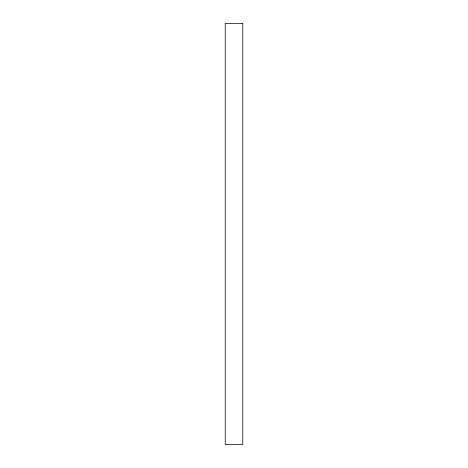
<?xml version="1.0" encoding="UTF-8"?>
<svg xmlns="http://www.w3.org/2000/svg" width="468" height="468" viewBox="0 0 468 468"><rect width="100%" height="100%" fill="white"/><g stroke="black" fill="none" stroke-linecap="round" stroke-linejoin="round"><path stroke-width="0.7" d="M242.775 23.4L225.225 23.4L225.225 444.6L242.775 444.6L242.775 23.4"/></g></svg>
